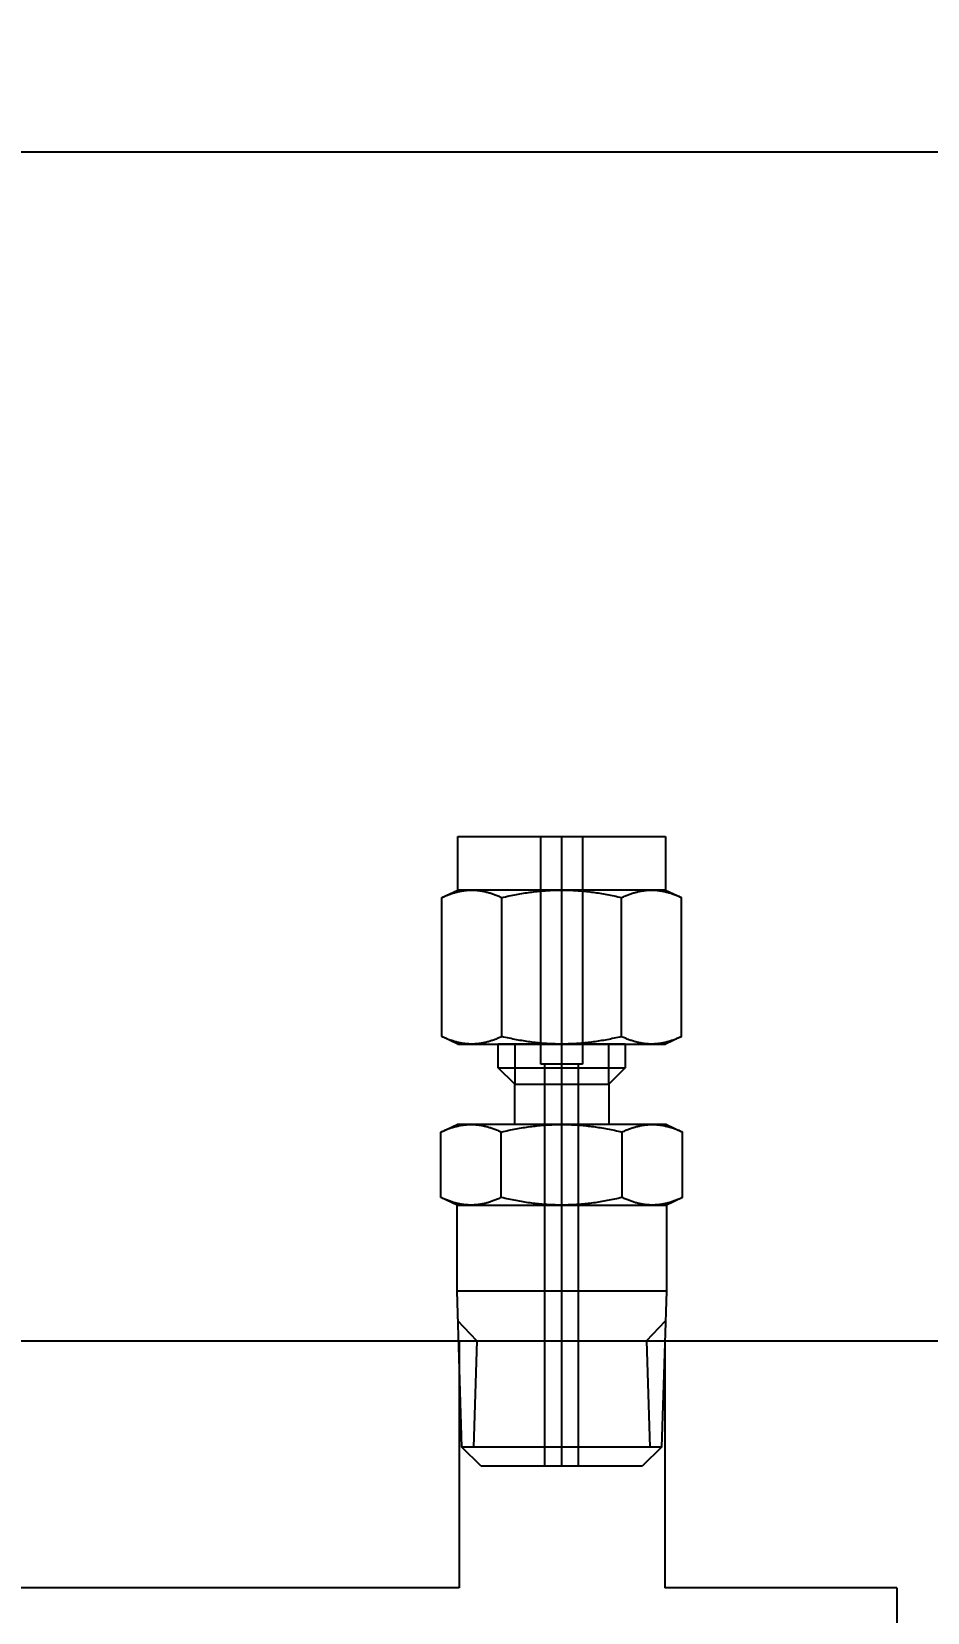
# Model space of a CAD drawing. Header units: inches. Extents: x 8.2 to 16.79, y 19.82 to 25.52.
# Drawn here: x 13.71 to 15.048, y 23.162 to 25.523 of the extents above; entities that cross this region are included whole.
import ezdxf

# ---------------------------------------------------------------- set-up
doc = ezdxf.new("R2010")
doc.units = ezdxf.units.IN
doc.header["$MEASUREMENT"] = 0
doc.linetypes.add('CENTER2', pattern=[28.575, 19.05, -3.175, 3.175, -3.175])
doc.linetypes.add('HIDDEN2', pattern=[4.7625, 3.175, -1.5875])
for name, color, linetype in [('TRDETAIL2', 7, 'Continuous'), ('TRDETAIL3', 7, 'Continuous'), ('TRMODEL1', 7, 'Continuous'), ('TRMODEL3', 7, 'Continuous')]:
    doc.layers.add(name, color=color, linetype=linetype)
doc.styles.get("Standard").update_dxf_attribs({"font": 'Arial.ttf'})
doc.dimstyles.get("Standard").update_dxf_attribs({"dimtxt": 0.18, "dimasz": 0.18, "dimexe": 0.18, "dimexo": 0.0625, "dimgap": 0.09, "dimtad": 0, "dimtih": 1, "dimtoh": 1, "dimdec": 4, "dimzin": 0, "dimdsep": 46, "dimtxsty": 'Standard', "dimcen": 0.09, "dimadec": 0, "dimazin": 0, "dimtfac": 1, "dimtdec": 4, "dimtofl": 0, "dimtmove": 0, "dimatfit": 3, "dimfxl": 1, "dimtolj": 1, "dimtzin": 0, "dimarcsym": 0})

# ---------------------------------------------------------------- blocks, each defined once
blk = doc.blocks.new('*D16')
at = {"color": 0, "lineweight": -2, "transparency": 16777216}
for p, q in [((9.3486, 23.6302), (9.3486, 25.5226)), ((15.3486, 23.6302), (15.3486, 25.5226)), ((9.5286, 25.3426), (11.8841, 25.3426)), ((15.1686, 25.3426), (12.8131, 25.3426))]:
    blk.add_line(p, q, dxfattribs=at)
at = {"color": 0, "transparency": 16777216}
for points in [[(9.5286, 25.3726), (9.5286, 25.3126), (9.3486, 25.3426)], [(15.1686, 25.3726), (15.1686, 25.3126), (15.3486, 25.3426)]]:
    blk.add_solid(points, dxfattribs=at)
at = {"layer": 'Defpoints', "color": 0, "transparency": 16777216}
for p in [(15.3486, 25.3426), (9.3486, 23.5677), (15.3486, 23.5677)]:
    blk.add_point(p, dxfattribs=at)
at = {"color": 0, "transparency": 16777216, "insert": (12.3486, 25.3426), "char_height": 0.18, "attachment_point": 5}
blk.add_mtext('\\A1;6.0000', dxfattribs=at)
blk = doc.blocks.new('*D19')
at = {"color": 0, "lineweight": -2, "transparency": 16777216}
for p, q in [((16.6094, 23.3789), (16.6094, 23.5589)), ((15.0646, 23.1989), (16.7894, 23.1989)), ((15.0646, 22.9489), (16.7894, 22.9489)), ((16.6094, 22.7689), (16.6094, 22.5889)), ((16.6094, 22.5889), (16.4294, 22.5889))]:
    blk.add_line(p, q, dxfattribs=at)
at = {"color": 0, "transparency": 16777216}
for points in [[(16.5794, 23.3789), (16.6394, 23.3789), (16.6094, 23.1989)], [(16.5794, 22.7689), (16.6394, 22.7689), (16.6094, 22.9489)]]:
    blk.add_solid(points, dxfattribs=at)
at = {"layer": 'Defpoints', "color": 0, "transparency": 16777216}
for p in [(15.0021, 23.1989), (15.0021, 22.9489), (16.6094, 22.9489)]:
    blk.add_point(p, dxfattribs=at)
at = {"color": 0, "transparency": 16777216, "insert": (15.9661, 22.5889), "char_height": 0.18, "attachment_point": 5}
blk.add_mtext('\\A1;0.2500', dxfattribs=at)

msp = doc.modelspace()

# ---------------------------------------------------------------- linework, layer by layer
for p, q in [((13.65556, 23.56766), (14.34853, 23.56766)), ((14.65555, 23.56766), (15.34858, 23.56766)), ((14.34853, 23.1989), (13.65555, 23.1989)), ((15.00207, 23.1989), (14.65555, 23.1989)), ((15.00207, 23.1989), (15.00207, 22.9489))]:
    msp.add_line(p, q)
at = {"color": 0}
for p, q in [((14.34853, 23.56766), (14.34853, 23.1989)), ((14.65555, 23.56766), (14.65555, 23.1989))]:
    msp.add_line(p, q, dxfattribs=at)
at = {"layer": 'TRDETAIL2', "color": 252, "linetype": 'HIDDEN2'}
for p, q in [((14.47036, 23.98066), (14.47036, 24.32066)), ((14.53286, 24.32066), (14.53286, 23.98066)), ((14.53286, 23.98066), (14.47036, 23.98066)), ((14.47661, 23.38066), (14.47661, 23.98066)), ((14.52661, 23.38066), (14.52661, 23.98066))]:
    msp.add_line(p, q, dxfattribs=at)
at = {"layer": 'TRDETAIL3', "color": 252, "linetype": 'CENTER2'}
msp.add_line((14.50161, 23.38066), (14.50161, 24.32066), dxfattribs=at)
at = {"layer": 'TRMODEL1', "color": 252, "linetype": 'Continuous'}
for p, q in [((14.34661, 24.32066), (14.65661, 24.32066)), ((14.34661, 24.24066), (14.34661, 24.32066)), ((14.65661, 24.32066), (14.65661, 24.24066)), ((14.32263, 24.22948), (14.34661, 24.24066)), ((14.32263, 24.22948), (14.32405, 24.23013)), ((14.32263, 24.02184), (14.32263, 24.22948)), ((14.32405, 24.23013), (14.32545, 24.23076)), ((14.32545, 24.23076), (14.32684, 24.23137)), ((14.32684, 24.23137), (14.32821, 24.23196)), ((14.32821, 24.23196), (14.32958, 24.23252)), ((14.32958, 24.23252), (14.33093, 24.23307)), ((14.33093, 24.23307), (14.33227, 24.23359)), ((14.33227, 24.23359), (14.3336, 24.23409)), ((14.3336, 24.23409), (14.33492, 24.23458)), ((14.33492, 24.23458), (14.33623, 24.23504)), ((14.33623, 24.23504), (14.33754, 24.23549)), ((14.33754, 24.23549), (14.33883, 24.23591)), ((14.33883, 24.23591), (14.34012, 24.23632)), ((14.34012, 24.23632), (14.3414, 24.23671)), ((14.3414, 24.23671), (14.34267, 24.23708)), ((14.34267, 24.23708), (14.34393, 24.23743)), ((14.34393, 24.23743), (14.34519, 24.23776)), ((14.34519, 24.23776), (14.34645, 24.23807)), ((14.34645, 24.23807), (14.3477, 24.23837)), ((14.36738, 24.24066), (14.34661, 24.24066)), ((14.3477, 24.23837), (14.34894, 24.23864)), ((14.34894, 24.23864), (14.35018, 24.2389)), ((14.35018, 24.2389), (14.35142, 24.23914)), ((14.35142, 24.23914), (14.35266, 24.23937)), ((14.35266, 24.23937), (14.35389, 24.23957)), ((14.35389, 24.23957), (14.35512, 24.23976)), ((14.35512, 24.23976), (14.35634, 24.23993)), ((14.35634, 24.23993), (14.35757, 24.24008)), ((14.35757, 24.24008), (14.35879, 24.24022)), ((14.35879, 24.24022), (14.36002, 24.24034)), ((14.36002, 24.24034), (14.36124, 24.24043)), ((14.36124, 24.24043), (14.36247, 24.24052)), ((14.36247, 24.24052), (14.36369, 24.24058)), ((14.36369, 24.24058), (14.36492, 24.24062)), ((14.36492, 24.24062), (14.36615, 24.24065)), ((14.36615, 24.24065), (14.36738, 24.24066)), ((14.36738, 24.24066), (14.36861, 24.24065)), ((14.50161, 24.24066), (14.36738, 24.24066)), ((14.36861, 24.24065), (14.36984, 24.24062)), ((14.36984, 24.24062), (14.37106, 24.24058)), ((14.37106, 24.24058), (14.37229, 24.24052)), ((14.37229, 24.24052), (14.37351, 24.24043)), ((14.37351, 24.24043), (14.37474, 24.24034)), ((14.37474, 24.24034), (14.37596, 24.24022)), ((14.37596, 24.24022), (14.37718, 24.24008)), ((14.37718, 24.24008), (14.37841, 24.23993)), ((14.37841, 24.23993), (14.37964, 24.23976)), ((14.37964, 24.23976), (14.38087, 24.23957)), ((14.38087, 24.23957), (14.3821, 24.23937)), ((14.3821, 24.23937), (14.38333, 24.23914)), ((14.38333, 24.23914), (14.38457, 24.2389)), ((14.38457, 24.2389), (14.38581, 24.23864)), ((14.38581, 24.23864), (14.38705, 24.23837)), ((14.38705, 24.23837), (14.3883, 24.23807)), ((14.3883, 24.23807), (14.38956, 24.23776)), ((14.38956, 24.23776), (14.39082, 24.23743)), ((14.39082, 24.23743), (14.39209, 24.23708)), ((14.39209, 24.23708), (14.39336, 24.23671)), ((14.39336, 24.23671), (14.39464, 24.23632)), ((14.39464, 24.23632), (14.39592, 24.23591)), ((14.39592, 24.23591), (14.39722, 24.23549)), ((14.39722, 24.23549), (14.39852, 24.23504)), ((14.39852, 24.23504), (14.39983, 24.23458)), ((14.39983, 24.23458), (14.40115, 24.23409)), ((14.40115, 24.23409), (14.40248, 24.23359)), ((14.40248, 24.23359), (14.40383, 24.23307)), ((14.40383, 24.23307), (14.40518, 24.23252)), ((14.40518, 24.23252), (14.40654, 24.23196)), ((14.40654, 24.23196), (14.40792, 24.23137)), ((14.40792, 24.23137), (14.40931, 24.23076)), ((14.40931, 24.23076), (14.41071, 24.23013)), ((14.41071, 24.23013), (14.41212, 24.22948)), ((14.41212, 24.22948), (14.41495, 24.23013)), ((14.41212, 24.02184), (14.41212, 24.22948)), ((14.41495, 24.23013), (14.41775, 24.23076)), ((14.41775, 24.23076), (14.42053, 24.23137)), ((14.42053, 24.23137), (14.42328, 24.23196)), ((14.42328, 24.23196), (14.42601, 24.23252)), ((14.42601, 24.23252), (14.42871, 24.23307)), ((14.42871, 24.23307), (14.4314, 24.23359)), ((14.4314, 24.23359), (14.43406, 24.23409)), ((14.43406, 24.23409), (14.4367, 24.23458)), ((14.4367, 24.23458), (14.43932, 24.23504)), ((14.43932, 24.23504), (14.44193, 24.23549)), ((14.44193, 24.23549), (14.44452, 24.23591)), ((14.44452, 24.23591), (14.44709, 24.23632)), ((14.44709, 24.23632), (14.44965, 24.23671)), ((14.44965, 24.23671), (14.45219, 24.23708)), ((14.45219, 24.23708), (14.45473, 24.23743)), ((14.45473, 24.23743), (14.45725, 24.23776)), ((14.45725, 24.23776), (14.45976, 24.23807)), ((14.45976, 24.23807), (14.46225, 24.23837)), ((14.46225, 24.23837), (14.46475, 24.23864)), ((14.46475, 24.23864), (14.46723, 24.2389)), ((14.46723, 24.2389), (14.4697, 24.23914)), ((14.4697, 24.23914), (14.47217, 24.23937)), ((14.47217, 24.23937), (14.47463, 24.23957)), ((14.47463, 24.23957), (14.47709, 24.23976)), ((14.47709, 24.23976), (14.47954, 24.23993)), ((14.47954, 24.23993), (14.482, 24.24008)), ((14.482, 24.24008), (14.48445, 24.24022)), ((14.48445, 24.24022), (14.48689, 24.24034)), ((14.48689, 24.24034), (14.48934, 24.24043)), ((14.48934, 24.24043), (14.49179, 24.24052)), ((14.49179, 24.24052), (14.49424, 24.24058)), ((14.49424, 24.24058), (14.49669, 24.24062)), ((14.49669, 24.24062), (14.49915, 24.24065)), ((14.49915, 24.24065), (14.50161, 24.24066)), ((14.50161, 24.24066), (14.50407, 24.24065)), ((14.63584, 24.24066), (14.50161, 24.24066)), ((14.50407, 24.24065), (14.50653, 24.24062)), ((14.50653, 24.24062), (14.50898, 24.24058)), ((14.50898, 24.24058), (14.51143, 24.24052)), ((14.51143, 24.24052), (14.51388, 24.24043)), ((14.51388, 24.24043), (14.51633, 24.24034)), ((14.51633, 24.24034), (14.51878, 24.24022)), ((14.51878, 24.24022), (14.52123, 24.24008)), ((14.52123, 24.24008), (14.52368, 24.23993)), ((14.52368, 24.23993), (14.52613, 24.23976)), ((14.52613, 24.23976), (14.52859, 24.23957)), ((14.52859, 24.23957), (14.53105, 24.23937)), ((14.53105, 24.23937), (14.53352, 24.23914)), ((14.53352, 24.23914), (14.53599, 24.2389)), ((14.53599, 24.2389), (14.53848, 24.23864)), ((14.53848, 24.23864), (14.54097, 24.23837)), ((14.54097, 24.23837), (14.54347, 24.23807)), ((14.54347, 24.23807), (14.54598, 24.23776)), ((14.54598, 24.23776), (14.5485, 24.23743)), ((14.5485, 24.23743), (14.55103, 24.23708)), ((14.55103, 24.23708), (14.55357, 24.23671)), ((14.55357, 24.23671), (14.55613, 24.23632)), ((14.55613, 24.23632), (14.5587, 24.23591)), ((14.5587, 24.23591), (14.56129, 24.23549)), ((14.56129, 24.23549), (14.5639, 24.23504)), ((14.5639, 24.23504), (14.56652, 24.23458)), ((14.56652, 24.23458), (14.56916, 24.23409)), ((14.56916, 24.23409), (14.57183, 24.23359)), ((14.57183, 24.23359), (14.57451, 24.23307)), ((14.57451, 24.23307), (14.57721, 24.23252)), ((14.57721, 24.23252), (14.57994, 24.23196)), ((14.57994, 24.23196), (14.58269, 24.23137)), ((14.58269, 24.23137), (14.58547, 24.23076)), ((14.58547, 24.23076), (14.58827, 24.23013)), ((14.58827, 24.23013), (14.5911, 24.22948)), ((14.5911, 24.22948), (14.59252, 24.23013)), ((14.5911, 24.02184), (14.5911, 24.22948)), ((14.59252, 24.23013), (14.59392, 24.23076)), ((14.59392, 24.23076), (14.5953, 24.23137)), ((14.5953, 24.23137), (14.59668, 24.23196)), ((14.59668, 24.23196), (14.59804, 24.23252)), ((14.59804, 24.23252), (14.5994, 24.23307)), ((14.5994, 24.23307), (14.60074, 24.23359)), ((14.60074, 24.23359), (14.60207, 24.23409)), ((14.60207, 24.23409), (14.60339, 24.23458)), ((14.60339, 24.23458), (14.6047, 24.23504)), ((14.6047, 24.23504), (14.606, 24.23549)), ((14.606, 24.23549), (14.6073, 24.23591)), ((14.6073, 24.23591), (14.60858, 24.23632)), ((14.60858, 24.23632), (14.60986, 24.23671)), ((14.60986, 24.23671), (14.61114, 24.23708)), ((14.61114, 24.23708), (14.6124, 24.23743)), ((14.6124, 24.23743), (14.61366, 24.23776)), ((14.61366, 24.23776), (14.61492, 24.23807)), ((14.61492, 24.23807), (14.61617, 24.23837)), ((14.61617, 24.23837), (14.61741, 24.23864)), ((14.61741, 24.23864), (14.61865, 24.2389)), ((14.61865, 24.2389), (14.61989, 24.23914)), ((14.61989, 24.23914), (14.62112, 24.23937)), ((14.62112, 24.23937), (14.62236, 24.23957)), ((14.62236, 24.23957), (14.62358, 24.23976)), ((14.62358, 24.23976), (14.62481, 24.23993)), ((14.62481, 24.23993), (14.62604, 24.24008)), ((14.62604, 24.24008), (14.62726, 24.24022)), ((14.62726, 24.24022), (14.62849, 24.24034)), ((14.62849, 24.24034), (14.62971, 24.24043)), ((14.62971, 24.24043), (14.63093, 24.24052)), ((14.63093, 24.24052), (14.63216, 24.24058)), ((14.63216, 24.24058), (14.63339, 24.24062)), ((14.63339, 24.24062), (14.63461, 24.24065)), ((14.63461, 24.24065), (14.63584, 24.24066)), ((14.63584, 24.24066), (14.63708, 24.24065)), ((14.65661, 24.24066), (14.63584, 24.24066)), ((14.63708, 24.24065), (14.6383, 24.24062)), ((14.6383, 24.24062), (14.63953, 24.24058)), ((14.63953, 24.24058), (14.64076, 24.24052)), ((14.64076, 24.24052), (14.64198, 24.24043)), ((14.64198, 24.24043), (14.6432, 24.24034)), ((14.6432, 24.24034), (14.64443, 24.24022)), ((14.64443, 24.24022), (14.64565, 24.24008)), ((14.64565, 24.24008), (14.64688, 24.23993)), ((14.64688, 24.23993), (14.64811, 24.23976)), ((14.64811, 24.23976), (14.64933, 24.23957)), ((14.64933, 24.23957), (14.65057, 24.23937)), ((14.65057, 24.23937), (14.6518, 24.23914)), ((14.6518, 24.23914), (14.65304, 24.2389)), ((14.65304, 24.2389), (14.65428, 24.23864)), ((14.65428, 24.23864), (14.65552, 24.23837)), ((14.65552, 24.23837), (14.65677, 24.23807)), ((14.65661, 24.24066), (14.68059, 24.22948)), ((14.65677, 24.23807), (14.65803, 24.23776)), ((14.65803, 24.23776), (14.65929, 24.23743)), ((14.65929, 24.23743), (14.66055, 24.23708)), ((14.66055, 24.23708), (14.66183, 24.23671)), ((14.66183, 24.23671), (14.6631, 24.23632)), ((14.6631, 24.23632), (14.66439, 24.23591)), ((14.66439, 24.23591), (14.66569, 24.23549)), ((14.66569, 24.23549), (14.66699, 24.23504)), ((14.66699, 24.23504), (14.6683, 24.23458)), ((14.6683, 24.23458), (14.66962, 24.23409)), ((14.66962, 24.23409), (14.67095, 24.23359)), ((14.67095, 24.23359), (14.67229, 24.23307)), ((14.67229, 24.23307), (14.67365, 24.23252)), ((14.67365, 24.23252), (14.67501, 24.23196)), ((14.67501, 24.23196), (14.67638, 24.23137)), ((14.67638, 24.23137), (14.67777, 24.23076)), ((14.67777, 24.23076), (14.67917, 24.23013)), ((14.67917, 24.23013), (14.68059, 24.22948)), ((14.68059, 24.02184), (14.68059, 24.22948)), ((14.32405, 24.02119), (14.32263, 24.02184)), ((14.34661, 24.01066), (14.32263, 24.02184)), ((14.32545, 24.02056), (14.32405, 24.02119)), ((14.32684, 24.01995), (14.32545, 24.02056)), ((14.32821, 24.01937), (14.32684, 24.01995)), ((14.32958, 24.0188), (14.32821, 24.01937)), ((14.33093, 24.01826), (14.32958, 24.0188)), ((14.33227, 24.01773), (14.33093, 24.01826)), ((14.3336, 24.01723), (14.33227, 24.01773)), ((14.33492, 24.01674), (14.3336, 24.01723)), ((14.33623, 24.01628), (14.33492, 24.01674)), ((14.33754, 24.01583), (14.33623, 24.01628)), ((14.33883, 24.01541), (14.33754, 24.01583)), ((14.34012, 24.015), (14.33883, 24.01541)), ((14.3414, 24.01461), (14.34012, 24.015)), ((14.34267, 24.01425), (14.3414, 24.01461)), ((14.34393, 24.01389), (14.34267, 24.01425)), ((14.34519, 24.01356), (14.34393, 24.01389)), ((14.34645, 24.01325), (14.34519, 24.01356)), ((14.3477, 24.01295), (14.34645, 24.01325)), ((14.34661, 24.01066), (14.36738, 24.01066)), ((14.34894, 24.01268), (14.3477, 24.01295)), ((14.35018, 24.01242), (14.34894, 24.01268)), ((14.35142, 24.01218), (14.35018, 24.01242)), ((14.35266, 24.01195), (14.35142, 24.01218)), ((14.35389, 24.01175), (14.35266, 24.01195)), ((14.35512, 24.01156), (14.35389, 24.01175)), ((14.35634, 24.01139), (14.35512, 24.01156)), ((14.35757, 24.01124), (14.35634, 24.01139)), ((14.35879, 24.0111), (14.35757, 24.01124)), ((14.36002, 24.01099), (14.35879, 24.0111)), ((14.36124, 24.01089), (14.36002, 24.01099)), ((14.36247, 24.01081), (14.36124, 24.01089)), ((14.36369, 24.01074), (14.36247, 24.01081)), ((14.36492, 24.0107), (14.36369, 24.01074)), ((14.36615, 24.01067), (14.36492, 24.0107)), ((14.36738, 24.01066), (14.36615, 24.01067)), ((14.36861, 24.01067), (14.36738, 24.01066)), ((14.36738, 24.01066), (14.50161, 24.01066)), ((14.36984, 24.0107), (14.36861, 24.01067)), ((14.37106, 24.01074), (14.36984, 24.0107)), ((14.37229, 24.01081), (14.37106, 24.01074)), ((14.37351, 24.01089), (14.37229, 24.01081)), ((14.37474, 24.01099), (14.37351, 24.01089)), ((14.37596, 24.0111), (14.37474, 24.01099)), ((14.37718, 24.01124), (14.37596, 24.0111)), ((14.37841, 24.01139), (14.37718, 24.01124)), ((14.37964, 24.01156), (14.37841, 24.01139)), ((14.38087, 24.01175), (14.37964, 24.01156)), ((14.3821, 24.01195), (14.38087, 24.01175)), ((14.38333, 24.01218), (14.3821, 24.01195)), ((14.38457, 24.01242), (14.38333, 24.01218)), ((14.38581, 24.01268), (14.38457, 24.01242)), ((14.38705, 24.01295), (14.38581, 24.01268)), ((14.3883, 24.01325), (14.38705, 24.01295)), ((14.38956, 24.01356), (14.3883, 24.01325)), ((14.39082, 24.01389), (14.38956, 24.01356)), ((14.39209, 24.01425), (14.39082, 24.01389)), ((14.39336, 24.01461), (14.39209, 24.01425)), ((14.39464, 24.015), (14.39336, 24.01461)), ((14.39592, 24.01541), (14.39464, 24.015)), ((14.39722, 24.01583), (14.39592, 24.01541)), ((14.39852, 24.01628), (14.39722, 24.01583)), ((14.39983, 24.01674), (14.39852, 24.01628)), ((14.40115, 24.01723), (14.39983, 24.01674)), ((14.40248, 24.01773), (14.40115, 24.01723)), ((14.40383, 24.01826), (14.40248, 24.01773)), ((14.40518, 24.0188), (14.40383, 24.01826)), ((14.40654, 24.01937), (14.40518, 24.0188)), ((14.40792, 24.01995), (14.40654, 24.01937)), ((14.40661, 23.97546), (14.40661, 24.01066)), ((14.59661, 24.01066), (14.40661, 24.01066)), ((14.40931, 24.02056), (14.40792, 24.01995)), ((14.41071, 24.02119), (14.40931, 24.02056)), ((14.41212, 24.02184), (14.41071, 24.02119)), ((14.41495, 24.02119), (14.41212, 24.02184)), ((14.41775, 24.02056), (14.41495, 24.02119)), ((14.42053, 24.01995), (14.41775, 24.02056)), ((14.42328, 24.01937), (14.42053, 24.01995)), ((14.42601, 24.0188), (14.42328, 24.01937)), ((14.42871, 24.01826), (14.42601, 24.0188)), ((14.4314, 24.01773), (14.42871, 24.01826)), ((14.43406, 24.01723), (14.4314, 24.01773)), ((14.4367, 24.01674), (14.43406, 24.01723)), ((14.43932, 24.01628), (14.4367, 24.01674)), ((14.44193, 24.01583), (14.43932, 24.01628)), ((14.44452, 24.01541), (14.44193, 24.01583)), ((14.44709, 24.015), (14.44452, 24.01541)), ((14.44965, 24.01461), (14.44709, 24.015)), ((14.45219, 24.01425), (14.44965, 24.01461)), ((14.45473, 24.01389), (14.45219, 24.01425)), ((14.45725, 24.01356), (14.45473, 24.01389)), ((14.45976, 24.01325), (14.45725, 24.01356)), ((14.46225, 24.01295), (14.45976, 24.01325)), ((14.46475, 24.01268), (14.46225, 24.01295)), ((14.46723, 24.01242), (14.46475, 24.01268)), ((14.4697, 24.01218), (14.46723, 24.01242)), ((14.47217, 24.01195), (14.4697, 24.01218)), ((14.47463, 24.01175), (14.47217, 24.01195)), ((14.47709, 24.01156), (14.47463, 24.01175)), ((14.47954, 24.01139), (14.47709, 24.01156)), ((14.482, 24.01124), (14.47954, 24.01139)), ((14.48445, 24.0111), (14.482, 24.01124)), ((14.48689, 24.01099), (14.48445, 24.0111)), ((14.48934, 24.01089), (14.48689, 24.01099)), ((14.49179, 24.01081), (14.48934, 24.01089)), ((14.49424, 24.01074), (14.49179, 24.01081)), ((14.49669, 24.0107), (14.49424, 24.01074)), ((14.49915, 24.01067), (14.49669, 24.0107)), ((14.50161, 24.01066), (14.49915, 24.01067)), ((14.50407, 24.01067), (14.50161, 24.01066)), ((14.50161, 24.01066), (14.63584, 24.01066)), ((14.50653, 24.0107), (14.50407, 24.01067)), ((14.50898, 24.01074), (14.50653, 24.0107)), ((14.51143, 24.01081), (14.50898, 24.01074)), ((14.51388, 24.01089), (14.51143, 24.01081)), ((14.51633, 24.01099), (14.51388, 24.01089)), ((14.51878, 24.0111), (14.51633, 24.01099)), ((14.52123, 24.01124), (14.51878, 24.0111)), ((14.52368, 24.01139), (14.52123, 24.01124)), ((14.52613, 24.01156), (14.52368, 24.01139)), ((14.52859, 24.01175), (14.52613, 24.01156)), ((14.53105, 24.01195), (14.52859, 24.01175)), ((14.53352, 24.01218), (14.53105, 24.01195)), ((14.53599, 24.01242), (14.53352, 24.01218)), ((14.53848, 24.01268), (14.53599, 24.01242)), ((14.54097, 24.01295), (14.53848, 24.01268)), ((14.54347, 24.01325), (14.54097, 24.01295)), ((14.54598, 24.01356), (14.54347, 24.01325)), ((14.5485, 24.01389), (14.54598, 24.01356)), ((14.55103, 24.01425), (14.5485, 24.01389)), ((14.55357, 24.01461), (14.55103, 24.01425)), ((14.55613, 24.015), (14.55357, 24.01461)), ((14.5587, 24.01541), (14.55613, 24.015)), ((14.56129, 24.01583), (14.5587, 24.01541)), ((14.5639, 24.01628), (14.56129, 24.01583)), ((14.56652, 24.01674), (14.5639, 24.01628)), ((14.56916, 24.01723), (14.56652, 24.01674)), ((14.57183, 24.01773), (14.56916, 24.01723)), ((14.57451, 24.01826), (14.57183, 24.01773)), ((14.57721, 24.0188), (14.57451, 24.01826)), ((14.57994, 24.01937), (14.57721, 24.0188)), ((14.58269, 24.01995), (14.57994, 24.01937)), ((14.58547, 24.02056), (14.58269, 24.01995)), ((14.58827, 24.02119), (14.58547, 24.02056)), ((14.5911, 24.02184), (14.58827, 24.02119)), ((14.59252, 24.02119), (14.5911, 24.02184)), ((14.59392, 24.02056), (14.59252, 24.02119)), ((14.5953, 24.01995), (14.59392, 24.02056)), ((14.59668, 24.01937), (14.5953, 24.01995)), ((14.59661, 24.01066), (14.59661, 23.97546)), ((14.59804, 24.0188), (14.59668, 24.01937)), ((14.5994, 24.01826), (14.59804, 24.0188)), ((14.60074, 24.01773), (14.5994, 24.01826)), ((14.60207, 24.01723), (14.60074, 24.01773)), ((14.60339, 24.01674), (14.60207, 24.01723)), ((14.6047, 24.01628), (14.60339, 24.01674)), ((14.606, 24.01583), (14.6047, 24.01628)), ((14.6073, 24.01541), (14.606, 24.01583)), ((14.60858, 24.015), (14.6073, 24.01541)), ((14.60986, 24.01461), (14.60858, 24.015)), ((14.61114, 24.01425), (14.60986, 24.01461)), ((14.6124, 24.01389), (14.61114, 24.01425)), ((14.61366, 24.01356), (14.6124, 24.01389)), ((14.61492, 24.01325), (14.61366, 24.01356)), ((14.61617, 24.01295), (14.61492, 24.01325)), ((14.61741, 24.01268), (14.61617, 24.01295)), ((14.61865, 24.01242), (14.61741, 24.01268)), ((14.61989, 24.01218), (14.61865, 24.01242)), ((14.62112, 24.01195), (14.61989, 24.01218)), ((14.62236, 24.01175), (14.62112, 24.01195)), ((14.62358, 24.01156), (14.62236, 24.01175)), ((14.62481, 24.01139), (14.62358, 24.01156)), ((14.62604, 24.01124), (14.62481, 24.01139)), ((14.62726, 24.0111), (14.62604, 24.01124)), ((14.62849, 24.01099), (14.62726, 24.0111)), ((14.62971, 24.01089), (14.62849, 24.01099)), ((14.63093, 24.01081), (14.62971, 24.01089)), ((14.63216, 24.01074), (14.63093, 24.01081)), ((14.63339, 24.0107), (14.63216, 24.01074)), ((14.63461, 24.01067), (14.63339, 24.0107)), ((14.63584, 24.01066), (14.63461, 24.01067)), ((14.63708, 24.01067), (14.63584, 24.01066)), ((14.63584, 24.01066), (14.65661, 24.01066)), ((14.6383, 24.0107), (14.63708, 24.01067)), ((14.63953, 24.01074), (14.6383, 24.0107)), ((14.64076, 24.01081), (14.63953, 24.01074)), ((14.64198, 24.01089), (14.64076, 24.01081)), ((14.6432, 24.01099), (14.64198, 24.01089)), ((14.64443, 24.0111), (14.6432, 24.01099)), ((14.64565, 24.01124), (14.64443, 24.0111)), ((14.64688, 24.01139), (14.64565, 24.01124)), ((14.64811, 24.01156), (14.64688, 24.01139)), ((14.64933, 24.01175), (14.64811, 24.01156)), ((14.65057, 24.01195), (14.64933, 24.01175)), ((14.6518, 24.01218), (14.65057, 24.01195)), ((14.65304, 24.01242), (14.6518, 24.01218)), ((14.65428, 24.01268), (14.65304, 24.01242)), ((14.65552, 24.01295), (14.65428, 24.01268)), ((14.65677, 24.01325), (14.65552, 24.01295)), ((14.68059, 24.02184), (14.65661, 24.01066)), ((14.65803, 24.01356), (14.65677, 24.01325)), ((14.65929, 24.01389), (14.65803, 24.01356)), ((14.66055, 24.01425), (14.65929, 24.01389)), ((14.66183, 24.01461), (14.66055, 24.01425)), ((14.6631, 24.015), (14.66183, 24.01461)), ((14.66439, 24.01541), (14.6631, 24.015)), ((14.66569, 24.01583), (14.66439, 24.01541)), ((14.66699, 24.01628), (14.66569, 24.01583)), ((14.6683, 24.01674), (14.66699, 24.01628)), ((14.66962, 24.01723), (14.6683, 24.01674)), ((14.67095, 24.01773), (14.66962, 24.01723)), ((14.67229, 24.01826), (14.67095, 24.01773)), ((14.67365, 24.0188), (14.67229, 24.01826)), ((14.67501, 24.01937), (14.67365, 24.0188)), ((14.67638, 24.01995), (14.67501, 24.01937)), ((14.67777, 24.02056), (14.67638, 24.01995)), ((14.67917, 24.02119), (14.67777, 24.02056)), ((14.68059, 24.02184), (14.67917, 24.02119)), ((14.40661, 23.97546), (14.59661, 23.97546)), ((14.43141, 23.95066), (14.40661, 23.97546)), ((14.59661, 23.97546), (14.57181, 23.95066)), ((14.43141, 23.95066), (14.57181, 23.95066)), ((14.43141, 23.89066), (14.43141, 23.95066)), ((14.57181, 23.95066), (14.57181, 23.89066)), ((14.32119, 23.87939), (14.34536, 23.89066)), ((14.36629, 23.89066), (14.34536, 23.89066)), ((14.34646, 23.88835), (14.34771, 23.88863)), ((14.34771, 23.88863), (14.34896, 23.88889)), ((14.34896, 23.88889), (14.35021, 23.88913)), ((14.35021, 23.88913), (14.35146, 23.88936)), ((14.35146, 23.88936), (14.3527, 23.88957)), ((14.3527, 23.88957), (14.35394, 23.88975)), ((14.35394, 23.88975), (14.35517, 23.88993)), ((14.35517, 23.88993), (14.35641, 23.89008)), ((14.35641, 23.89008), (14.35764, 23.89022)), ((14.35764, 23.89022), (14.35888, 23.89033)), ((14.35888, 23.89033), (14.36011, 23.89043)), ((14.36011, 23.89043), (14.36134, 23.89051)), ((14.36134, 23.89051), (14.36258, 23.89058)), ((14.36258, 23.89058), (14.36382, 23.89062)), ((14.36382, 23.89062), (14.36505, 23.89065)), ((14.36505, 23.89065), (14.36629, 23.89066)), ((14.50161, 23.89066), (14.36629, 23.89066)), ((14.36629, 23.89066), (14.36753, 23.89065)), ((14.36753, 23.89065), (14.36877, 23.89062)), ((14.36877, 23.89062), (14.37001, 23.89058)), ((14.37001, 23.89058), (14.37124, 23.89051)), ((14.37124, 23.89051), (14.37248, 23.89043)), ((14.37248, 23.89043), (14.37371, 23.89033)), ((14.37371, 23.89033), (14.37495, 23.89022)), ((14.37495, 23.89022), (14.37618, 23.89008)), ((14.37618, 23.89008), (14.37742, 23.88993)), ((14.37742, 23.88993), (14.37865, 23.88975)), ((14.37865, 23.88975), (14.37989, 23.88957)), ((14.37989, 23.88957), (14.38113, 23.88936)), ((14.38113, 23.88936), (14.38238, 23.88913)), ((14.38238, 23.88913), (14.38362, 23.88889)), ((14.38362, 23.88889), (14.38488, 23.88863)), ((14.38488, 23.88863), (14.38613, 23.88835)), ((14.46194, 23.88835), (14.46445, 23.88863)), ((14.46445, 23.88863), (14.46695, 23.88889)), ((14.46695, 23.88889), (14.46944, 23.88913)), ((14.46944, 23.88913), (14.47193, 23.88936)), ((14.47193, 23.88936), (14.47441, 23.88957)), ((14.47441, 23.88957), (14.47689, 23.88975)), ((14.47689, 23.88975), (14.47937, 23.88993)), ((14.47937, 23.88993), (14.48184, 23.89008)), ((14.48184, 23.89008), (14.48431, 23.89022)), ((14.48431, 23.89022), (14.48677, 23.89033)), ((14.48677, 23.89033), (14.48924, 23.89043)), ((14.48924, 23.89043), (14.49171, 23.89051)), ((14.49171, 23.89051), (14.49418, 23.89058)), ((14.49418, 23.89058), (14.49665, 23.89062)), ((14.49665, 23.89062), (14.49913, 23.89065)), ((14.49913, 23.89065), (14.50161, 23.89066)), ((14.63693, 23.89066), (14.50161, 23.89066)), ((14.50161, 23.89066), (14.50409, 23.89065)), ((14.50409, 23.89065), (14.50657, 23.89062)), ((14.50657, 23.89062), (14.50904, 23.89058)), ((14.50904, 23.89058), (14.51151, 23.89051)), ((14.51151, 23.89051), (14.51398, 23.89043)), ((14.51398, 23.89043), (14.51645, 23.89033)), ((14.51645, 23.89033), (14.51892, 23.89022)), ((14.51892, 23.89022), (14.52138, 23.89008)), ((14.52138, 23.89008), (14.52386, 23.88993)), ((14.52386, 23.88993), (14.52633, 23.88975)), ((14.52633, 23.88975), (14.52881, 23.88957)), ((14.52881, 23.88957), (14.53129, 23.88936)), ((14.53129, 23.88936), (14.53378, 23.88913)), ((14.53378, 23.88913), (14.53627, 23.88889)), ((14.53627, 23.88889), (14.53877, 23.88863)), ((14.53877, 23.88863), (14.54128, 23.88835)), ((14.61709, 23.88835), (14.61835, 23.88863)), ((14.61835, 23.88863), (14.6196, 23.88889)), ((14.6196, 23.88889), (14.62084, 23.88913)), ((14.62084, 23.88913), (14.62209, 23.88936)), ((14.62209, 23.88936), (14.62333, 23.88957)), ((14.62333, 23.88957), (14.62457, 23.88975)), ((14.62457, 23.88975), (14.62581, 23.88993)), ((14.62581, 23.88993), (14.62704, 23.89008)), ((14.62704, 23.89008), (14.62828, 23.89022)), ((14.62828, 23.89022), (14.62951, 23.89033)), ((14.62951, 23.89033), (14.63074, 23.89043)), ((14.63074, 23.89043), (14.63198, 23.89051)), ((14.63198, 23.89051), (14.63321, 23.89058)), ((14.63321, 23.89058), (14.63445, 23.89062)), ((14.63445, 23.89062), (14.63569, 23.89065)), ((14.63569, 23.89065), (14.63693, 23.89066)), ((14.65786, 23.89066), (14.63693, 23.89066)), ((14.63693, 23.89066), (14.63817, 23.89065)), ((14.63817, 23.89065), (14.63941, 23.89062)), ((14.63941, 23.89062), (14.64064, 23.89058)), ((14.64064, 23.89058), (14.64188, 23.89051)), ((14.64188, 23.89051), (14.64311, 23.89043)), ((14.64311, 23.89043), (14.64435, 23.89033)), ((14.64435, 23.89033), (14.64558, 23.89022)), ((14.64558, 23.89022), (14.64681, 23.89008)), ((14.64681, 23.89008), (14.64805, 23.88993)), ((14.64805, 23.88993), (14.64929, 23.88975)), ((14.64929, 23.88975), (14.65053, 23.88957)), ((14.65053, 23.88957), (14.65177, 23.88936)), ((14.65177, 23.88936), (14.65301, 23.88913)), ((14.65301, 23.88913), (14.65426, 23.88889)), ((14.65426, 23.88889), (14.65551, 23.88863)), ((14.65551, 23.88863), (14.65676, 23.88835)), ((14.65786, 23.89066), (14.68203, 23.87939)), ((14.32119, 23.87939), (14.32262, 23.88005)), ((14.32119, 23.78153), (14.32119, 23.87939)), ((14.32262, 23.88005), (14.32403, 23.88068)), ((14.32403, 23.88068), (14.32543, 23.88129)), ((14.32543, 23.88129), (14.32681, 23.88189)), ((14.32681, 23.88189), (14.32819, 23.88246)), ((14.32819, 23.88246), (14.32955, 23.883)), ((14.32955, 23.883), (14.3309, 23.88353)), ((14.3309, 23.88353), (14.33225, 23.88404)), ((14.33225, 23.88404), (14.33358, 23.88453)), ((14.33358, 23.88453), (14.3349, 23.885)), ((14.3349, 23.885), (14.33621, 23.88545)), ((14.33621, 23.88545), (14.33752, 23.88587)), ((14.33752, 23.88587), (14.33881, 23.88628)), ((14.33881, 23.88628), (14.3401, 23.88668)), ((14.3401, 23.88668), (14.34139, 23.88705)), ((14.34139, 23.88705), (14.34266, 23.8874)), ((14.34266, 23.8874), (14.34393, 23.88773)), ((14.34393, 23.88773), (14.3452, 23.88805)), ((14.3452, 23.88805), (14.34646, 23.88835)), ((14.38613, 23.88835), (14.38739, 23.88805)), ((14.38739, 23.88805), (14.38866, 23.88773)), ((14.38866, 23.88773), (14.38993, 23.8874)), ((14.38993, 23.8874), (14.3912, 23.88705)), ((14.3912, 23.88705), (14.39248, 23.88668)), ((14.39248, 23.88668), (14.39377, 23.88628)), ((14.39377, 23.88628), (14.39507, 23.88587)), ((14.39507, 23.88587), (14.39638, 23.88545)), ((14.39638, 23.88545), (14.39769, 23.885)), ((14.39769, 23.885), (14.39901, 23.88453)), ((14.39901, 23.88453), (14.40034, 23.88404)), ((14.40034, 23.88404), (14.40169, 23.88353)), ((14.40169, 23.88353), (14.40304, 23.883)), ((14.40304, 23.883), (14.4044, 23.88246)), ((14.4044, 23.88246), (14.40577, 23.88189)), ((14.40577, 23.88189), (14.40716, 23.88129)), ((14.40716, 23.88129), (14.40856, 23.88068)), ((14.40856, 23.88068), (14.40997, 23.88005)), ((14.40997, 23.88005), (14.4114, 23.87939)), ((14.4114, 23.87939), (14.41425, 23.88005)), ((14.4114, 23.78153), (14.4114, 23.87939)), ((14.41425, 23.88005), (14.41708, 23.88068)), ((14.41708, 23.88068), (14.41988, 23.88129)), ((14.41988, 23.88129), (14.42265, 23.88189)), ((14.42265, 23.88189), (14.4254, 23.88246)), ((14.4254, 23.88246), (14.42813, 23.883)), ((14.42813, 23.883), (14.43083, 23.88353)), ((14.43083, 23.88353), (14.43351, 23.88404)), ((14.43351, 23.88404), (14.43618, 23.88453)), ((14.43618, 23.88453), (14.43882, 23.885)), ((14.43882, 23.885), (14.44145, 23.88545)), ((14.44145, 23.88545), (14.44406, 23.88587)), ((14.44406, 23.88587), (14.44665, 23.88628)), ((14.44665, 23.88628), (14.44923, 23.88668)), ((14.44923, 23.88668), (14.4518, 23.88705)), ((14.4518, 23.88705), (14.45435, 23.8874)), ((14.45435, 23.8874), (14.45689, 23.88773)), ((14.45689, 23.88773), (14.45942, 23.88805)), ((14.45942, 23.88805), (14.46194, 23.88835)), ((14.54128, 23.88835), (14.5438, 23.88805)), ((14.5438, 23.88805), (14.54633, 23.88773)), ((14.54633, 23.88773), (14.54887, 23.8874)), ((14.54887, 23.8874), (14.55143, 23.88705)), ((14.55143, 23.88705), (14.55399, 23.88668)), ((14.55399, 23.88668), (14.55657, 23.88628)), ((14.55657, 23.88628), (14.55916, 23.88587)), ((14.55916, 23.88587), (14.56177, 23.88545)), ((14.56177, 23.88545), (14.5644, 23.885)), ((14.5644, 23.885), (14.56705, 23.88453)), ((14.56705, 23.88453), (14.56971, 23.88404)), ((14.56971, 23.88404), (14.57239, 23.88353)), ((14.57239, 23.88353), (14.5751, 23.883)), ((14.5751, 23.883), (14.57782, 23.88246)), ((14.57782, 23.88246), (14.58057, 23.88189)), ((14.58057, 23.88189), (14.58334, 23.88129)), ((14.58334, 23.88129), (14.58614, 23.88068)), ((14.58614, 23.88068), (14.58897, 23.88005)), ((14.58897, 23.88005), (14.59182, 23.87939)), ((14.59182, 23.87939), (14.59325, 23.88005)), ((14.59182, 23.78153), (14.59182, 23.87939)), ((14.59325, 23.88005), (14.59466, 23.88068)), ((14.59466, 23.88068), (14.59606, 23.88129)), ((14.59606, 23.88129), (14.59745, 23.88189)), ((14.59745, 23.88189), (14.59882, 23.88246)), ((14.59882, 23.88246), (14.60018, 23.883)), ((14.60018, 23.883), (14.60154, 23.88353)), ((14.60154, 23.88353), (14.60288, 23.88404)), ((14.60288, 23.88404), (14.60421, 23.88453)), ((14.60421, 23.88453), (14.60553, 23.885)), ((14.60553, 23.885), (14.60685, 23.88545)), ((14.60685, 23.88545), (14.60815, 23.88587)), ((14.60815, 23.88587), (14.60945, 23.88628)), ((14.60945, 23.88628), (14.61074, 23.88668)), ((14.61074, 23.88668), (14.61202, 23.88705)), ((14.61202, 23.88705), (14.6133, 23.8874)), ((14.6133, 23.8874), (14.61457, 23.88773)), ((14.61457, 23.88773), (14.61583, 23.88805)), ((14.61583, 23.88805), (14.61709, 23.88835)), ((14.65676, 23.88835), (14.65802, 23.88805)), ((14.65802, 23.88805), (14.65929, 23.88773)), ((14.65929, 23.88773), (14.66056, 23.8874)), ((14.66056, 23.8874), (14.66183, 23.88705)), ((14.66183, 23.88705), (14.66312, 23.88668)), ((14.66312, 23.88668), (14.66441, 23.88628)), ((14.66441, 23.88628), (14.6657, 23.88587)), ((14.6657, 23.88587), (14.66701, 23.88545)), ((14.66701, 23.88545), (14.66832, 23.885)), ((14.66832, 23.885), (14.66964, 23.88453)), ((14.66964, 23.88453), (14.67098, 23.88404)), ((14.67098, 23.88404), (14.67232, 23.88353)), ((14.67232, 23.88353), (14.67367, 23.883)), ((14.67367, 23.883), (14.67503, 23.88246)), ((14.67503, 23.88246), (14.67641, 23.88189)), ((14.67641, 23.88189), (14.67779, 23.88129)), ((14.67779, 23.88129), (14.67919, 23.88068)), ((14.67919, 23.88068), (14.68061, 23.88005)), ((14.68061, 23.88005), (14.68203, 23.87939)), ((14.68203, 23.78153), (14.68203, 23.87939)), ((14.32262, 23.78087), (14.32119, 23.78153)), ((14.34536, 23.77026), (14.32119, 23.78153)), ((14.32403, 23.78024), (14.32262, 23.78087)), ((14.32543, 23.77963), (14.32403, 23.78024)), ((14.32681, 23.77904), (14.32543, 23.77963)), ((14.32819, 23.77847), (14.32681, 23.77904)), ((14.32955, 23.77792), (14.32819, 23.77847)), ((14.3309, 23.77739), (14.32955, 23.77792)), ((14.33225, 23.77688), (14.3309, 23.77739)), ((14.33358, 23.77639), (14.33225, 23.77688)), ((14.3349, 23.77592), (14.33358, 23.77639)), ((14.33621, 23.77548), (14.3349, 23.77592)), ((14.33752, 23.77505), (14.33621, 23.77548)), ((14.33881, 23.77464), (14.33752, 23.77505)), ((14.3401, 23.77425), (14.33881, 23.77464)), ((14.34139, 23.77387), (14.3401, 23.77425)), ((14.34266, 23.77352), (14.34139, 23.77387)), ((14.34393, 23.77319), (14.34266, 23.77352)), ((14.3452, 23.77287), (14.34393, 23.77319)), ((14.34646, 23.77257), (14.3452, 23.77287)), ((14.34771, 23.77229), (14.34646, 23.77257)), ((14.34896, 23.77203), (14.34771, 23.77229)), ((14.35021, 23.77179), (14.34896, 23.77203)), ((14.35146, 23.77156), (14.35021, 23.77179)), ((14.3527, 23.77136), (14.35146, 23.77156)), ((14.35394, 23.77117), (14.3527, 23.77136)), ((14.35517, 23.771), (14.35394, 23.77117)), ((14.35641, 23.77084), (14.35517, 23.771)), ((14.35764, 23.77071), (14.35641, 23.77084)), ((14.35888, 23.77059), (14.35764, 23.77071)), ((14.37495, 23.77071), (14.37371, 23.77059)), ((14.37618, 23.77084), (14.37495, 23.77071)), ((14.37742, 23.771), (14.37618, 23.77084)), ((14.37865, 23.77117), (14.37742, 23.771)), ((14.37989, 23.77136), (14.37865, 23.77117)), ((14.38113, 23.77156), (14.37989, 23.77136)), ((14.38238, 23.77179), (14.38113, 23.77156)), ((14.38362, 23.77203), (14.38238, 23.77179)), ((14.38488, 23.77229), (14.38362, 23.77203)), ((14.38613, 23.77257), (14.38488, 23.77229)), ((14.38739, 23.77287), (14.38613, 23.77257)), ((14.38866, 23.77319), (14.38739, 23.77287)), ((14.38993, 23.77352), (14.38866, 23.77319)), ((14.3912, 23.77387), (14.38993, 23.77352)), ((14.39248, 23.77425), (14.3912, 23.77387)), ((14.39377, 23.77464), (14.39248, 23.77425)), ((14.39507, 23.77505), (14.39377, 23.77464)), ((14.39638, 23.77548), (14.39507, 23.77505)), ((14.39769, 23.77592), (14.39638, 23.77548)), ((14.39901, 23.77639), (14.39769, 23.77592)), ((14.40034, 23.77688), (14.39901, 23.77639)), ((14.40169, 23.77739), (14.40034, 23.77688)), ((14.40304, 23.77792), (14.40169, 23.77739)), ((14.4044, 23.77847), (14.40304, 23.77792)), ((14.40577, 23.77904), (14.4044, 23.77847)), ((14.40716, 23.77963), (14.40577, 23.77904)), ((14.40856, 23.78024), (14.40716, 23.77963)), ((14.40997, 23.78087), (14.40856, 23.78024)), ((14.4114, 23.78153), (14.40997, 23.78087)), ((14.41425, 23.78087), (14.4114, 23.78153)), ((14.41708, 23.78024), (14.41425, 23.78087)), ((14.41988, 23.77963), (14.41708, 23.78024)), ((14.42265, 23.77904), (14.41988, 23.77963)), ((14.4254, 23.77847), (14.42265, 23.77904)), ((14.42813, 23.77792), (14.4254, 23.77847)), ((14.43083, 23.77739), (14.42813, 23.77792)), ((14.43351, 23.77688), (14.43083, 23.77739)), ((14.43618, 23.77639), (14.43351, 23.77688)), ((14.43882, 23.77592), (14.43618, 23.77639)), ((14.44145, 23.77548), (14.43882, 23.77592)), ((14.44406, 23.77505), (14.44145, 23.77548)), ((14.44665, 23.77464), (14.44406, 23.77505)), ((14.44923, 23.77425), (14.44665, 23.77464)), ((14.4518, 23.77387), (14.44923, 23.77425)), ((14.45435, 23.77352), (14.4518, 23.77387)), ((14.45689, 23.77319), (14.45435, 23.77352)), ((14.45942, 23.77287), (14.45689, 23.77319)), ((14.46194, 23.77257), (14.45942, 23.77287)), ((14.46445, 23.77229), (14.46194, 23.77257)), ((14.46695, 23.77203), (14.46445, 23.77229)), ((14.46944, 23.77179), (14.46695, 23.77203)), ((14.47193, 23.77156), (14.46944, 23.77179)), ((14.47441, 23.77136), (14.47193, 23.77156)), ((14.47689, 23.77117), (14.47441, 23.77136)), ((14.47937, 23.771), (14.47689, 23.77117)), ((14.48184, 23.77084), (14.47937, 23.771)), ((14.48431, 23.77071), (14.48184, 23.77084)), ((14.48677, 23.77059), (14.48431, 23.77071)), ((14.51892, 23.77071), (14.51645, 23.77059)), ((14.52138, 23.77084), (14.51892, 23.77071)), ((14.52386, 23.771), (14.52138, 23.77084)), ((14.52633, 23.77117), (14.52386, 23.771)), ((14.52881, 23.77136), (14.52633, 23.77117)), ((14.53129, 23.77156), (14.52881, 23.77136)), ((14.53378, 23.77179), (14.53129, 23.77156)), ((14.53627, 23.77203), (14.53378, 23.77179)), ((14.53877, 23.77229), (14.53627, 23.77203)), ((14.54128, 23.77257), (14.53877, 23.77229)), ((14.5438, 23.77287), (14.54128, 23.77257)), ((14.54633, 23.77319), (14.5438, 23.77287)), ((14.54887, 23.77352), (14.54633, 23.77319)), ((14.55143, 23.77387), (14.54887, 23.77352)), ((14.55399, 23.77425), (14.55143, 23.77387)), ((14.55657, 23.77464), (14.55399, 23.77425)), ((14.55916, 23.77505), (14.55657, 23.77464)), ((14.56177, 23.77548), (14.55916, 23.77505)), ((14.5644, 23.77592), (14.56177, 23.77548)), ((14.56705, 23.77639), (14.5644, 23.77592)), ((14.56971, 23.77688), (14.56705, 23.77639)), ((14.57239, 23.77739), (14.56971, 23.77688)), ((14.5751, 23.77792), (14.57239, 23.77739)), ((14.57782, 23.77847), (14.5751, 23.77792)), ((14.58057, 23.77904), (14.57782, 23.77847)), ((14.58334, 23.77963), (14.58057, 23.77904)), ((14.58614, 23.78024), (14.58334, 23.77963)), ((14.58897, 23.78087), (14.58614, 23.78024)), ((14.59182, 23.78153), (14.58897, 23.78087)), ((14.59325, 23.78087), (14.59182, 23.78153)), ((14.59466, 23.78024), (14.59325, 23.78087)), ((14.59606, 23.77963), (14.59466, 23.78024)), ((14.59745, 23.77904), (14.59606, 23.77963)), ((14.59882, 23.77847), (14.59745, 23.77904)), ((14.60018, 23.77792), (14.59882, 23.77847)), ((14.60154, 23.77739), (14.60018, 23.77792)), ((14.60288, 23.77688), (14.60154, 23.77739)), ((14.60421, 23.77639), (14.60288, 23.77688)), ((14.60553, 23.77592), (14.60421, 23.77639)), ((14.60685, 23.77548), (14.60553, 23.77592)), ((14.60815, 23.77505), (14.60685, 23.77548)), ((14.60945, 23.77464), (14.60815, 23.77505)), ((14.61074, 23.77425), (14.60945, 23.77464)), ((14.61202, 23.77387), (14.61074, 23.77425)), ((14.6133, 23.77352), (14.61202, 23.77387)), ((14.61457, 23.77319), (14.6133, 23.77352)), ((14.61583, 23.77287), (14.61457, 23.77319)), ((14.61709, 23.77257), (14.61583, 23.77287)), ((14.61835, 23.77229), (14.61709, 23.77257)), ((14.6196, 23.77203), (14.61835, 23.77229)), ((14.62084, 23.77179), (14.6196, 23.77203)), ((14.62209, 23.77156), (14.62084, 23.77179)), ((14.62333, 23.77136), (14.62209, 23.77156)), ((14.62457, 23.77117), (14.62333, 23.77136)), ((14.62581, 23.771), (14.62457, 23.77117)), ((14.62704, 23.77084), (14.62581, 23.771)), ((14.62828, 23.77071), (14.62704, 23.77084)), ((14.62951, 23.77059), (14.62828, 23.77071)), ((14.64558, 23.77071), (14.64435, 23.77059)), ((14.64681, 23.77084), (14.64558, 23.77071)), ((14.64805, 23.771), (14.64681, 23.77084)), ((14.64929, 23.77117), (14.64805, 23.771)), ((14.65053, 23.77136), (14.64929, 23.77117)), ((14.65177, 23.77156), (14.65053, 23.77136)), ((14.65301, 23.77179), (14.65177, 23.77156)), ((14.65426, 23.77203), (14.65301, 23.77179)), ((14.65551, 23.77229), (14.65426, 23.77203)), ((14.65676, 23.77257), (14.65551, 23.77229)), ((14.65802, 23.77287), (14.65676, 23.77257)), ((14.68203, 23.78153), (14.65786, 23.77026)), ((14.65929, 23.77319), (14.65802, 23.77287)), ((14.66056, 23.77352), (14.65929, 23.77319)), ((14.66183, 23.77387), (14.66056, 23.77352)), ((14.66312, 23.77425), (14.66183, 23.77387)), ((14.66441, 23.77464), (14.66312, 23.77425)), ((14.6657, 23.77505), (14.66441, 23.77464)), ((14.66701, 23.77548), (14.6657, 23.77505)), ((14.66832, 23.77592), (14.66701, 23.77548)), ((14.66964, 23.77639), (14.66832, 23.77592)), ((14.67098, 23.77688), (14.66964, 23.77639)), ((14.67232, 23.77739), (14.67098, 23.77688)), ((14.67367, 23.77792), (14.67232, 23.77739)), ((14.67503, 23.77847), (14.67367, 23.77792)), ((14.67641, 23.77904), (14.67503, 23.77847)), ((14.67779, 23.77963), (14.67641, 23.77904)), ((14.67919, 23.78024), (14.67779, 23.77963)), ((14.68061, 23.78087), (14.67919, 23.78024)), ((14.68203, 23.78153), (14.68061, 23.78087)), ((14.34536, 23.77026), (14.36629, 23.77026)), ((14.34536, 23.64176), (14.34536, 23.77026)), ((14.36011, 23.77049), (14.35888, 23.77059)), ((14.36134, 23.77041), (14.36011, 23.77049)), ((14.36258, 23.77034), (14.36134, 23.77041)), ((14.36382, 23.7703), (14.36258, 23.77034)), ((14.36505, 23.77027), (14.36382, 23.7703)), ((14.36629, 23.77026), (14.36505, 23.77027)), ((14.36753, 23.77027), (14.36629, 23.77026)), ((14.36629, 23.77026), (14.50161, 23.77026)), ((14.36877, 23.7703), (14.36753, 23.77027)), ((14.37001, 23.77034), (14.36877, 23.7703)), ((14.37124, 23.77041), (14.37001, 23.77034)), ((14.37248, 23.77049), (14.37124, 23.77041)), ((14.37371, 23.77059), (14.37248, 23.77049)), ((14.48924, 23.77049), (14.48677, 23.77059)), ((14.49171, 23.77041), (14.48924, 23.77049)), ((14.49418, 23.77034), (14.49171, 23.77041)), ((14.49665, 23.7703), (14.49418, 23.77034)), ((14.49913, 23.77027), (14.49665, 23.7703)), ((14.50161, 23.77026), (14.49913, 23.77027)), ((14.50409, 23.77027), (14.50161, 23.77026)), ((14.50161, 23.77026), (14.63693, 23.77026)), ((14.50657, 23.7703), (14.50409, 23.77027)), ((14.50904, 23.77034), (14.50657, 23.7703)), ((14.51151, 23.77041), (14.50904, 23.77034)), ((14.51398, 23.77049), (14.51151, 23.77041)), ((14.51645, 23.77059), (14.51398, 23.77049)), ((14.63074, 23.77049), (14.62951, 23.77059)), ((14.63198, 23.77041), (14.63074, 23.77049)), ((14.63321, 23.77034), (14.63198, 23.77041)), ((14.63445, 23.7703), (14.63321, 23.77034)), ((14.63569, 23.77027), (14.63445, 23.7703)), ((14.63693, 23.77026), (14.63569, 23.77027)), ((14.63817, 23.77027), (14.63693, 23.77026)), ((14.63693, 23.77026), (14.65786, 23.77026)), ((14.63941, 23.7703), (14.63817, 23.77027)), ((14.64064, 23.77034), (14.63941, 23.7703)), ((14.64188, 23.77041), (14.64064, 23.77034)), ((14.64311, 23.77049), (14.64188, 23.77041)), ((14.64435, 23.77059), (14.64311, 23.77049)), ((14.65786, 23.77026), (14.65786, 23.64176)), ((14.65786, 23.64176), (14.34536, 23.64176)), ((14.35261, 23.40886), (14.34536, 23.64176)), ((14.65786, 23.64176), (14.65061, 23.40886)), ((14.34767, 23.56766), (14.65555, 23.56766)), ((14.65061, 23.40886), (14.35261, 23.40886)), ((14.38081, 23.38066), (14.35261, 23.40886)), ((14.65061, 23.40886), (14.62241, 23.38066)), ((14.38081, 23.38066), (14.62241, 23.38066))]:
    msp.add_line(p, q, dxfattribs=at)
at = {"layer": 'TRMODEL3', "color": 252, "linetype": 'Continuous'}
for p, q in [((14.43141, 24.01066), (14.43141, 23.95066)), ((14.57181, 23.95066), (14.57181, 24.01066)), ((14.37499, 23.56766), (14.34675, 23.5973)), ((14.62823, 23.56766), (14.65648, 23.5973)), ((14.37499, 23.56766), (14.37005, 23.40886)), ((14.62823, 23.56766), (14.63318, 23.40886))]:
    msp.add_line(p, q, dxfattribs=at)

# ---------------------------------------------------------------- dimensions: what is measured, and where the dimension line sits
at = {"color": 3}
dim = msp.add_linear_dim(base=(15.34858, 25.34258), p1=(9.34858, 23.56766), p2=(15.34858, 23.56766), dimstyle='Standard', dxfattribs=at)
dim.commit()
dim.dimension.update_dxf_attribs({"geometry": '*D16', "text_midpoint": (12.34858, 25.34258)})
dim = msp.add_linear_dim(base=(16.6094, 22.9489), p1=(15.00207, 23.1989), p2=(15.00207, 22.9489), angle=90, dimstyle='Standard', dxfattribs=at)
dim.commit()
dim.dimension.update_dxf_attribs({"geometry": '*D19', "text_midpoint": (15.96614, 22.5889)})

doc.saveas('drawing.dxf')
